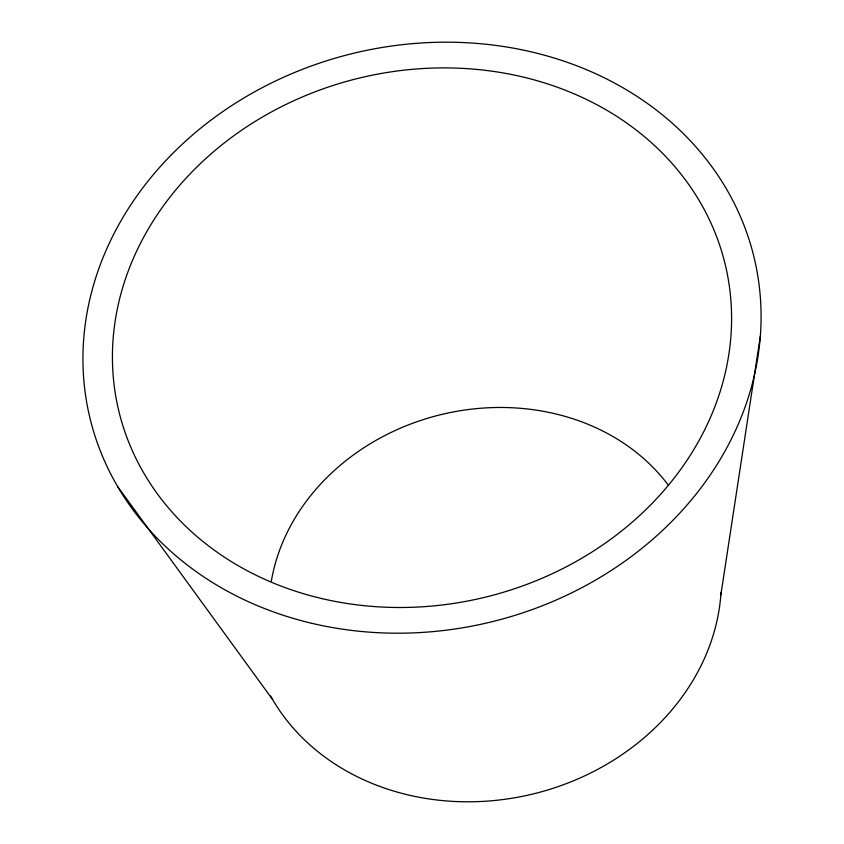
<?xml version="1.0" encoding="UTF-8"?>
<svg xmlns="http://www.w3.org/2000/svg" width="844" height="844" viewBox="0 0 844 844"><rect width="100%" height="100%" fill="white"/><g stroke="black" fill="none" stroke-linecap="round" stroke-linejoin="round"><path stroke-width="1.27" d="M720.86 594.851L760.296 336.513M117.58 486.482L272.549 699.454M721.05 592.245A238.303 204.058 -13.7 0 1 529.81 794.731A238.303 204.058 -13.7 0 1 270.607 696.057M271.367 580.936A217.583 186.313 -13.7 0 1 441.011 414.604A217.583 186.313 -13.7 0 1 667.942 484.678M321.87 598.586A311.932 267.094 -13.7 0 0 725.766 266.82A311.932 267.094 -13.7 0 0 218.364 147.689A311.932 267.094 -13.7 0 0 321.87 598.586M312.333 623.431A341.63 292.53 -13.7 0 0 754.694 260.068A341.63 292.53 -13.7 0 0 198.973 129.586A341.63 292.53 -13.7 0 0 312.333 623.431"/></g></svg>
